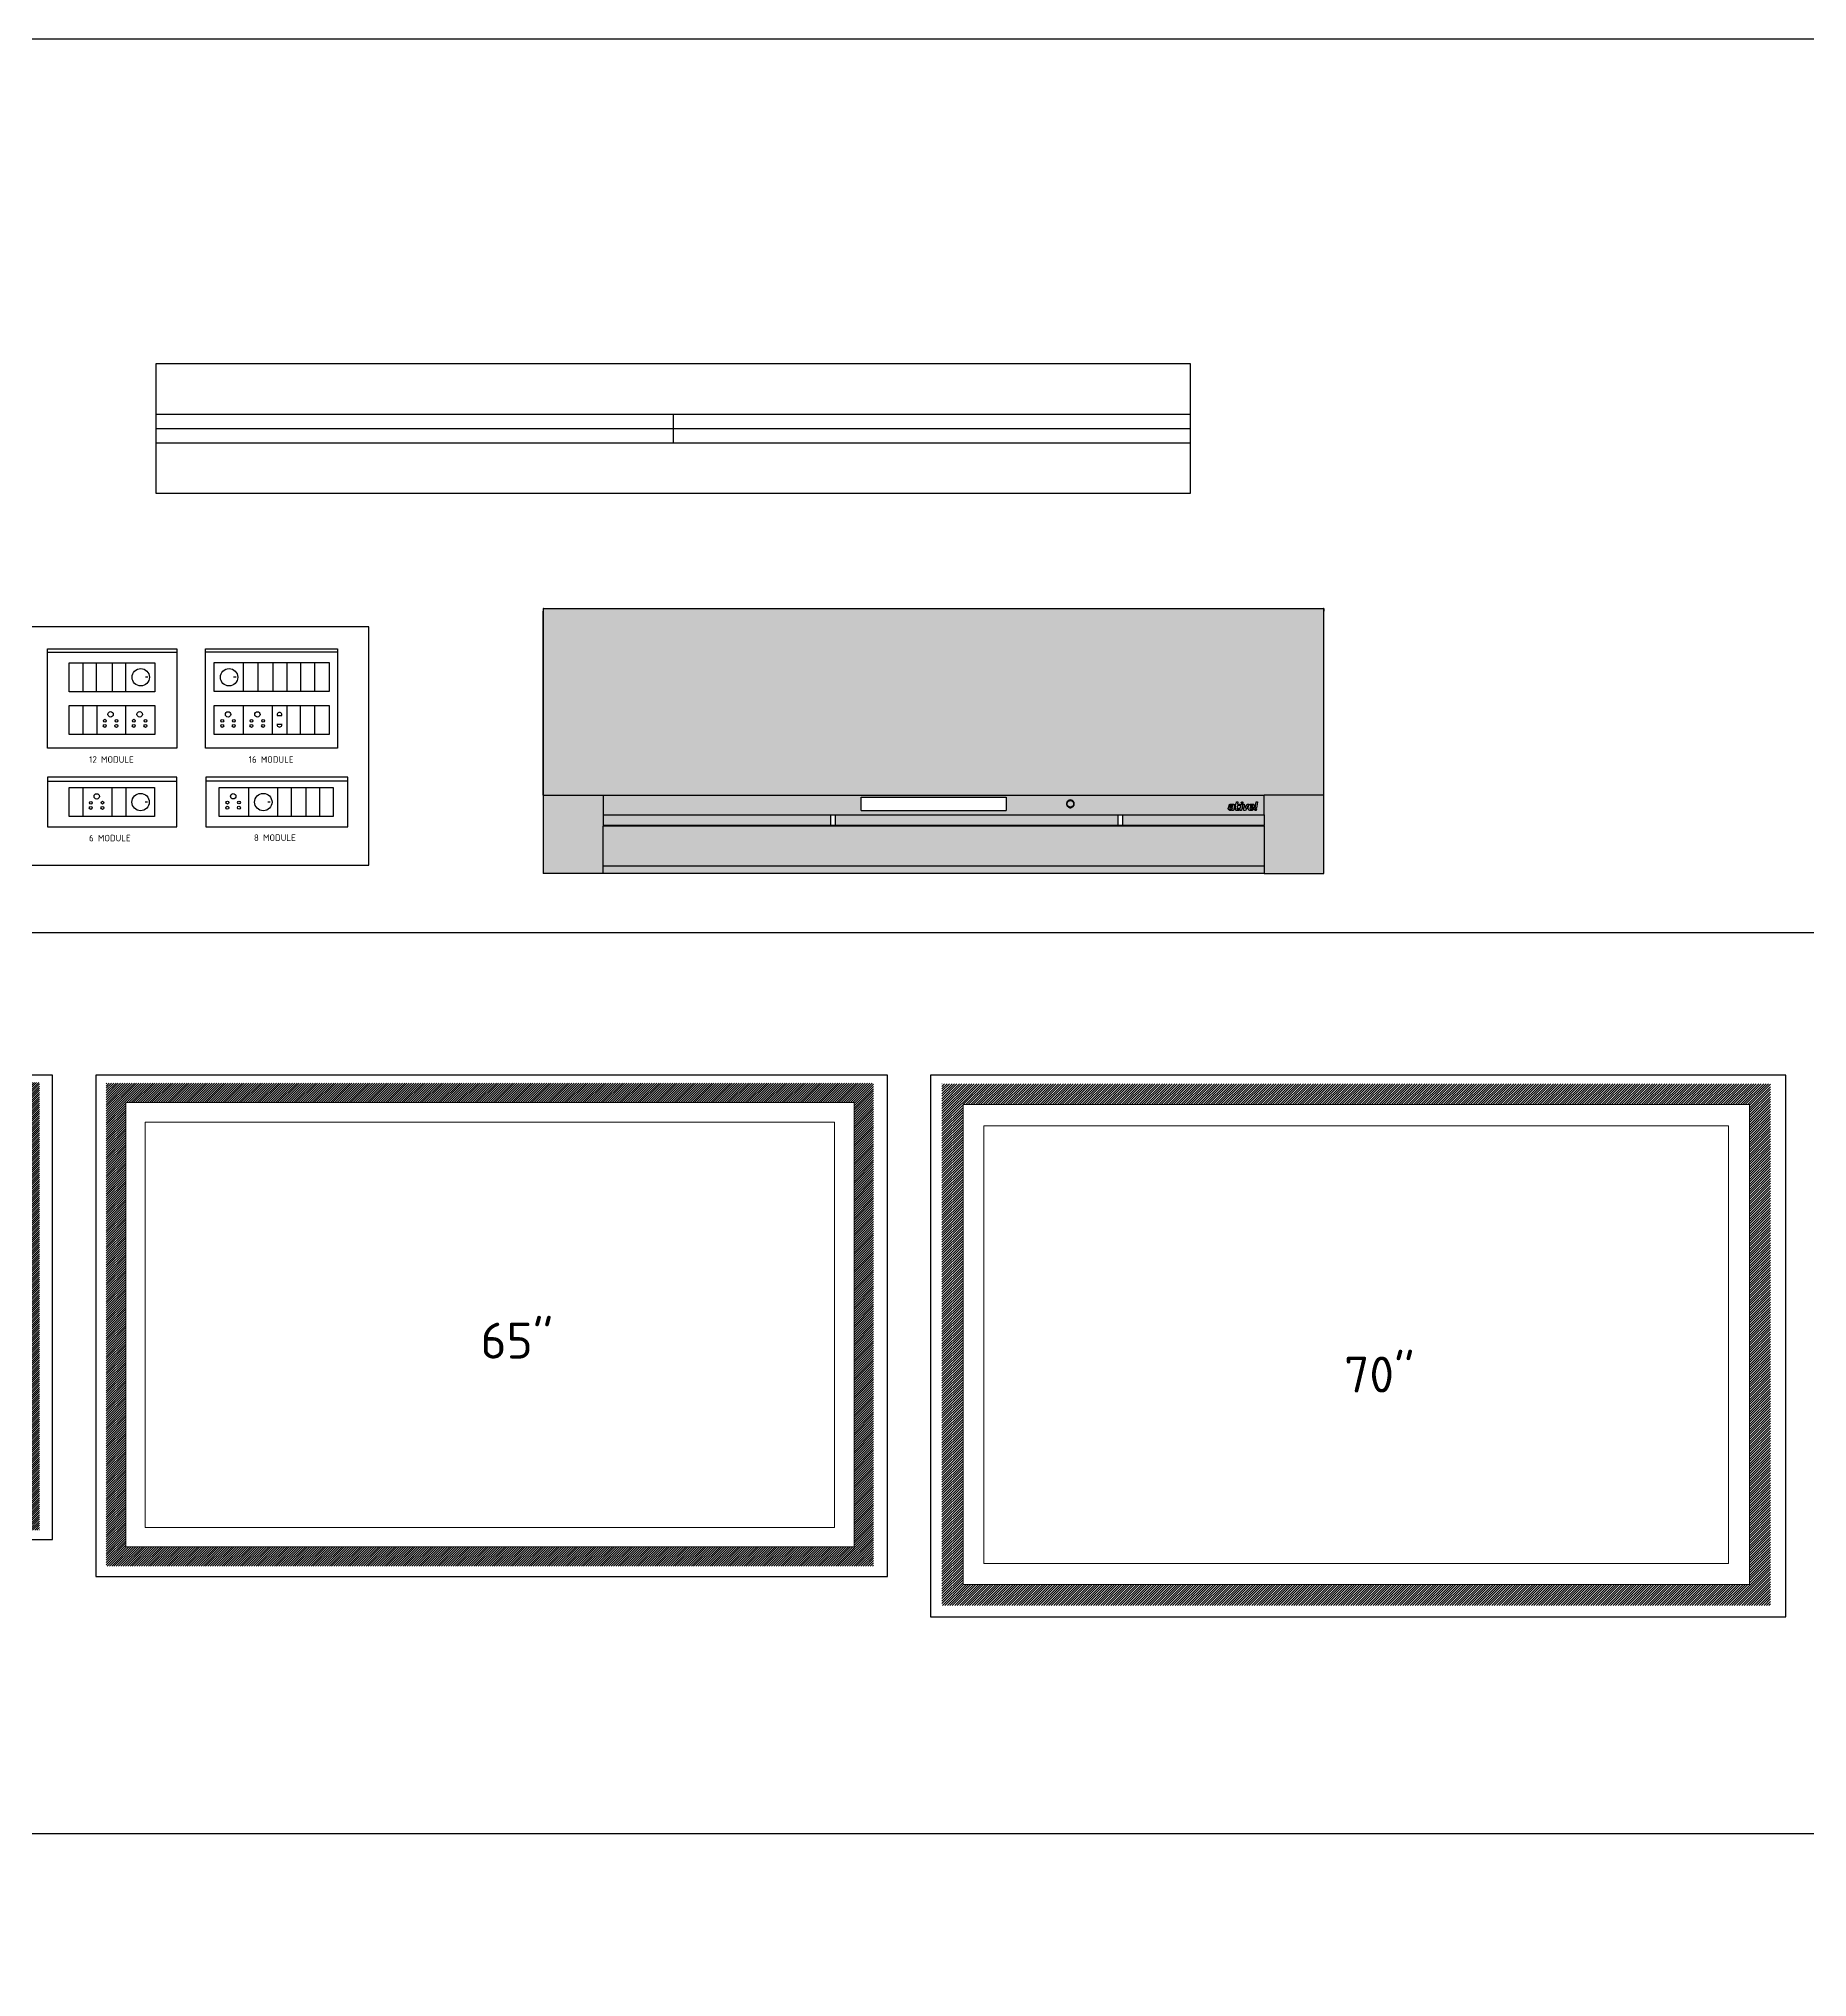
# Model space of a CAD drawing. Header units: inches. Extents: x -10949 to -5554, y -8625 to -6596.
# Drawn here: x -6498.2 to -6375.1, y -7688.2 to -7553.3 of the extents above; entities that cross this region are included whole.
import ezdxf

# ---------------------------------------------------------------- set-up
doc = ezdxf.new("R2010")
doc.units = ezdxf.units.IN
doc.layers.add('Edges', color=7, linetype='Continuous')
doc.layers.add('IEL-HATCH-002', color=7, linetype='Continuous')
doc.layers.add('WALL', color=23, linetype='Continuous', lineweight=15)
doc.styles.get("Standard").update_dxf_attribs({"font": 'isocpeur.ttf'})

# ---------------------------------------------------------------- blocks, each defined once
blk = doc.blocks.new('gjj')
at = {"layer": 'WALL', "ltscale": 0.1}
h = blk.add_hatch(dxfattribs=at)
h.set_pattern_fill('ANSI31', scale=0.736604)
h.set_pattern_definition([(45, (-20692.96799, 13986.68918), (-0.06510723097, 0.06510723097), [])])
h.paths.add_polyline_path([(7504.88, 2140.44), (7461.28, 2140.44), (7461.28, 2112.98), (7504.88, 2112.98)])
h.paths.add_polyline_path([(7503.78, 2139.34), (7503.78, 2114.09), (7462.39, 2114.09), (7462.39, 2139.34)], flags=16)
at = {"color": 7}
blk.add_lwpolyline([(7505.68, 2140.89), (7460.68, 2140.89), (7460.68, 2112.39), (7505.68, 2112.39)], close=True, dxfattribs=at)
at = {"layer": 'WALL', "color": 7, "ltscale": 0.1}
for points in [[(7462.39, 2139.34), (7503.78, 2139.34), (7503.78, 2114.09), (7462.39, 2114.09)], [(7463.49, 2138.23), (7502.67, 2138.23), (7502.67, 2115.19), (7463.49, 2115.19)]]:
    blk.add_lwpolyline(points, close=True, dxfattribs=at)
blk = doc.blocks.new('rrwtr')
at = {"xscale": 0.5603806063608664, "yscale": 0.5603806063608664, "zscale": 0.5603806063608664}
blk.add_blockref('gjj', (2821.222, 274.934), dxfattribs=at)
blk = doc.blocks.new('6')
for p, q in [((377.23, 84.28), (399.52, 84.28)), ((383.36, 83.18), (383.36, 78.17)), ((388.35, 83.18), (388.35, 78.17)), ((390.77, 83.18), (390.77, 78.17)), ((394.51, 80.67), (394.08, 80.67))]:
    blk.add_line(p, q)
for points in [[(377.23, 76.41), (399.52, 76.41), (399.52, 84.93), (377.23, 84.93)], [(380.98, 83.18), (395.72, 83.18), (395.72, 78.17), (380.98, 78.17)]]:
    blk.add_lwpolyline(points, close=True)
for centre, radius in [((384.73, 80.55), 0.241), ((385.73, 81.65), 0.463), ((386.74, 80.56), 0.235), ((393.29, 80.66), 1.5), ((384.71, 79.66), 0.259), ((386.72, 79.67), 0.259)]:
    blk.add_circle(centre, radius)
blk = doc.blocks.new('8')
for p, q in [((404.54, 84.31), (429.02, 84.31)), ((411.88, 83.18), (411.88, 78.19)), ((415.66, 80.67), (415.24, 80.67)), ((416.88, 83.18), (416.88, 78.19)), ((419.25, 83.18), (419.25, 78.19)), ((421.77, 83.18), (421.77, 78.19)), ((424.14, 83.18), (424.14, 78.19))]:
    blk.add_line(p, q)
for points in [[(404.54, 76.41), (429.02, 76.41), (429.02, 84.95), (404.54, 84.95)], [(406.86, 83.18), (426.49, 83.18), (426.49, 78.19), (406.86, 78.19)]]:
    blk.add_lwpolyline(points, close=True)
for centre, radius in [((408.26, 80.57), 0.241), ((409.26, 81.67), 0.463), ((410.26, 80.58), 0.235), ((414.45, 80.66), 1.5), ((408.24, 79.68), 0.259), ((410.25, 79.69), 0.259)]:
    blk.add_circle(centre, radius)
blk = doc.blocks.new('12M')
for p, q in [((377.24, 106.53), (399.53, 106.53)), ((383.33, 104.69), (383.33, 99.69)), ((385.72, 99.69), (385.72, 104.69)), ((388.37, 104.69), (388.37, 99.69)), ((390.73, 99.69), (390.73, 104.69)), ((394.55, 102.19), (394.12, 102.19)), ((383.33, 97.31), (383.33, 92.34)), ((385.73, 97.31), (385.73, 92.34)), ((390.76, 92.34), (390.76, 97.31))]:
    blk.add_line(p, q)
for points in [[(377.24, 107.08), (399.53, 107.08), (399.53, 89.95), (377.24, 89.95)], [(380.97, 104.69), (395.76, 104.69), (395.76, 99.69), (380.97, 99.69)], [(380.98, 97.31), (395.76, 97.31), (395.76, 92.34), (380.98, 92.34)]]:
    blk.add_lwpolyline(points, close=True)
for centre, radius in [((393.33, 102.18), 1.5), ((387.12, 93.8), 0.259), ((387.14, 94.69), 0.241), ((388.13, 95.79), 0.463), ((389.12, 93.8), 0.259), ((389.14, 94.69), 0.235), ((392.12, 93.8), 0.259), ((392.14, 94.69), 0.241), ((393.14, 95.79), 0.463), ((394.13, 93.8), 0.259), ((394.15, 94.69), 0.235)]:
    blk.add_circle(centre, radius)
blk = doc.blocks.new('16')
for p, q in [((404.5, 106.59), (427.24, 106.59)), ((410.98, 104.71), (410.98, 99.73)), ((413.52, 104.71), (413.52, 99.73)), ((416.07, 104.71), (416.07, 99.73)), ((418.53, 104.71), (418.53, 99.73)), ((420.87, 104.71), (420.87, 99.73)), ((423.29, 104.71), (423.29, 99.73)), ((409.77, 102.19), (409.34, 102.19)), ((410.99, 97.3), (410.99, 92.34)), ((416.05, 92.34), (416.05, 97.3)), ((418.51, 97.3), (418.51, 92.34)), ((420.88, 92.34), (420.88, 97.3)), ((423.3, 97.3), (423.3, 92.34)), ((416.84, 95.57), (417.64, 95.57)), ((416.84, 94.12), (417.64, 94.12))]:
    blk.add_line(p, q)
for points in [[(404.5, 107.1), (427.24, 107.1), (427.24, 89.96), (404.5, 89.96)], [(405.99, 104.71), (425.78, 104.71), (425.78, 99.73), (405.99, 99.73)], [(405.99, 97.3), (425.79, 97.3), (425.79, 92.34), (405.99, 92.34)]]:
    blk.add_lwpolyline(points, close=True)
for centre, radius in [((408.55, 102.18), 1.5), ((407.36, 93.79), 0.259), ((407.38, 94.68), 0.241), ((408.37, 95.78), 0.463), ((409.36, 93.8), 0.259), ((409.38, 94.69), 0.235), ((412.41, 93.79), 0.259), ((412.43, 94.68), 0.241), ((413.43, 95.78), 0.463), ((414.42, 93.8), 0.259), ((414.44, 94.69), 0.235)]:
    blk.add_circle(centre, radius)
for centre, start, end in [((417.24, 95.69), 344.0262, 195.9738), ((417.24, 94.01), 164.0262, 15.9738)]:
    blk.add_arc(centre, 0.416, start, end)
blk = doc.blocks.new('QR')
at = {"layer": 'Edges'}
for p, q in [((-5447.36, -7919.21), (-5447.36, -7919.39)), ((-5447.33, -7919.21), (-5447.36, -7919.21)), ((-5447.33, -7919.21), (-5393.04, -7919.21)), ((-5447.33, -7919.39), (-5447.33, -7919.21)), ((-5393.01, -7919.21), (-5393.04, -7919.21)), ((-5393.04, -7919.21), (-5393.04, -7919.39)), ((-5393.01, -7919.21), (-5393.01, -7919.39)), ((-5447.36, -7919.39), (-5447.33, -7919.39)), ((-5447.36, -7932.2), (-5447.36, -7919.39)), ((-5447.33, -7932.2), (-5447.33, -7919.39)), ((-5393.04, -7919.39), (-5393.01, -7919.39)), ((-5393.04, -7919.39), (-5393.04, -7932.2)), ((-5393.01, -7932.2), (-5393.01, -7919.39)), ((-5447.33, -7932.2), (-5447.36, -7932.2)), ((-5447.36, -7932.2), (-5447.36, -7937.67)), ((-5447.33, -7932.2), (-5443.19, -7932.2)), ((-5443.19, -7932.2), (-5397.18, -7932.2)), ((-5443.19, -7932.2), (-5443.19, -7933.57)), ((-5425.23, -7932.35), (-5415.14, -7932.35)), ((-5425.23, -7933.27), (-5425.23, -7932.35)), ((-5415.14, -7932.35), (-5415.14, -7933.27)), ((-5410.92, -7932.73), (-5410.93, -7932.77)), ((-5410.93, -7932.77), (-5410.93, -7932.81)), ((-5410.9, -7932.69), (-5410.92, -7932.73)), ((-5410.88, -7932.65), (-5410.9, -7932.69)), ((-5410.89, -7932.78), (-5410.88, -7932.74)), ((-5410.85, -7932.62), (-5410.88, -7932.65)), ((-5410.88, -7932.74), (-5410.87, -7932.71)), ((-5410.87, -7932.71), (-5410.85, -7932.68)), ((-5410.82, -7932.59), (-5410.85, -7932.62)), ((-5410.85, -7932.68), (-5410.83, -7932.65)), ((-5410.83, -7932.65), (-5410.8, -7932.63)), ((-5410.79, -7932.57), (-5410.82, -7932.59)), ((-5410.8, -7932.63), (-5410.77, -7932.61)), ((-5410.75, -7932.56), (-5410.79, -7932.57)), ((-5410.77, -7932.61), (-5410.73, -7932.6)), ((-5410.71, -7932.55), (-5410.75, -7932.56)), ((-5410.73, -7932.6), (-5410.7, -7932.59)), ((-5410.66, -7932.54), (-5410.71, -7932.55)), ((-5410.7, -7932.59), (-5410.66, -7932.58)), ((-5410.62, -7932.55), (-5410.66, -7932.54)), ((-5410.66, -7932.58), (-5410.63, -7932.59)), ((-5410.63, -7932.59), (-5410.59, -7932.6)), ((-5410.58, -7932.56), (-5410.62, -7932.55)), ((-5410.59, -7932.6), (-5410.56, -7932.61)), ((-5410.54, -7932.57), (-5410.58, -7932.56)), ((-5410.56, -7932.61), (-5410.53, -7932.63)), ((-5410.51, -7932.59), (-5410.54, -7932.57)), ((-5410.53, -7932.63), (-5410.5, -7932.65)), ((-5410.47, -7932.62), (-5410.51, -7932.59)), ((-5410.5, -7932.65), (-5410.48, -7932.68)), ((-5410.48, -7932.68), (-5410.46, -7932.71)), ((-5410.45, -7932.65), (-5410.47, -7932.62)), ((-5410.46, -7932.71), (-5410.45, -7932.74)), ((-5410.42, -7932.69), (-5410.45, -7932.65)), ((-5410.45, -7932.74), (-5410.44, -7932.78)), ((-5410.41, -7932.73), (-5410.42, -7932.69)), ((-5410.4, -7932.77), (-5410.41, -7932.73)), ((-5410.4, -7932.81), (-5410.4, -7932.77)), ((-5399.13, -7932.83), (-5399.1, -7932.68)), ((-5399.1, -7932.68), (-5399.01, -7932.68)), ((-5399.01, -7932.68), (-5399.03, -7932.83)), ((-5398.77, -7932.72), (-5398.76, -7932.71)), ((-5398.77, -7932.73), (-5398.77, -7932.72)), ((-5398.77, -7932.74), (-5398.77, -7932.73)), ((-5398.76, -7932.75), (-5398.77, -7932.74)), ((-5398.76, -7932.7), (-5398.75, -7932.69)), ((-5398.76, -7932.71), (-5398.76, -7932.7)), ((-5398.76, -7932.71), (-5398.76, -7932.71)), ((-5398.76, -7932.76), (-5398.76, -7932.75)), ((-5398.75, -7932.77), (-5398.76, -7932.76)), ((-5398.76, -7932.76), (-5398.76, -7932.76)), ((-5398.75, -7932.69), (-5398.75, -7932.69)), ((-5398.75, -7932.69), (-5398.74, -7932.69)), ((-5398.75, -7932.69), (-5398.75, -7932.69)), ((-5398.74, -7932.78), (-5398.75, -7932.77)), ((-5398.74, -7932.69), (-5398.74, -7932.68)), ((-5398.74, -7932.68), (-5398.73, -7932.68)), ((-5398.72, -7932.68), (-5398.73, -7932.68)), ((-5398.73, -7932.68), (-5398.73, -7932.68)), ((-5398.72, -7932.68), (-5398.72, -7932.68)), ((-5398.72, -7932.68), (-5398.71, -7932.68)), ((-5398.71, -7932.68), (-5398.7, -7932.68)), ((-5398.7, -7932.68), (-5398.7, -7932.68)), ((-5398.7, -7932.68), (-5398.69, -7932.68)), ((-5398.7, -7932.68), (-5398.7, -7932.68)), ((-5398.69, -7932.68), (-5398.68, -7932.69)), ((-5398.68, -7932.69), (-5398.68, -7932.69)), ((-5398.68, -7932.69), (-5398.67, -7932.69)), ((-5398.67, -7932.77), (-5398.68, -7932.78)), ((-5398.67, -7932.69), (-5398.67, -7932.7)), ((-5398.67, -7932.7), (-5398.66, -7932.71)), ((-5398.66, -7932.76), (-5398.67, -7932.76)), ((-5398.67, -7932.76), (-5398.67, -7932.77)), ((-5398.66, -7932.71), (-5398.66, -7932.71)), ((-5398.66, -7932.71), (-5398.66, -7932.72)), ((-5398.66, -7932.72), (-5398.66, -7932.73)), ((-5398.66, -7932.73), (-5398.66, -7932.74)), ((-5398.66, -7932.74), (-5398.66, -7932.75)), ((-5398.66, -7932.75), (-5398.66, -7932.76)), ((-5397.8, -7933.12), (-5397.73, -7932.68)), ((-5397.73, -7932.68), (-5397.63, -7932.68)), ((-5397.63, -7932.68), (-5397.7, -7933.12)), ((-5397.18, -7933.57), (-5397.18, -7932.2)), ((-5393.04, -7932.2), (-5397.18, -7932.2)), ((-5393.01, -7932.2), (-5393.04, -7932.2)), ((-5393.01, -7937.67), (-5393.01, -7932.2)), ((-5443.19, -7933.57), (-5427.36, -7933.57)), ((-5443.19, -7933.57), (-5443.19, -7934.31)), ((-5427.36, -7933.57), (-5427, -7933.57)), ((-5427.36, -7933.57), (-5427.36, -7934.31)), ((-5427, -7933.57), (-5407.36, -7933.57)), ((-5427, -7934.31), (-5427, -7933.57)), ((-5425.23, -7933.27), (-5415.14, -7933.27)), ((-5410.93, -7932.81), (-5410.93, -7932.85)), ((-5410.93, -7932.85), (-5410.92, -7932.9)), ((-5410.92, -7932.9), (-5410.9, -7932.93)), ((-5410.9, -7932.93), (-5410.88, -7932.97)), ((-5410.89, -7932.81), (-5410.89, -7932.78)), ((-5410.89, -7932.85), (-5410.89, -7932.81)), ((-5410.88, -7932.88), (-5410.89, -7932.85)), ((-5410.87, -7932.92), (-5410.88, -7932.88)), ((-5410.88, -7932.97), (-5410.85, -7933)), ((-5410.85, -7932.95), (-5410.87, -7932.92)), ((-5410.83, -7932.97), (-5410.85, -7932.95)), ((-5410.85, -7933), (-5410.82, -7933.03)), ((-5410.8, -7933), (-5410.83, -7932.97)), ((-5410.82, -7933.03), (-5410.79, -7933.05)), ((-5410.77, -7933.01), (-5410.8, -7933)), ((-5410.79, -7933.05), (-5410.75, -7933.07)), ((-5410.73, -7933.03), (-5410.77, -7933.01)), ((-5410.75, -7933.07), (-5410.71, -7933.08)), ((-5410.7, -7933.04), (-5410.73, -7933.03)), ((-5410.71, -7933.08), (-5410.66, -7933.08)), ((-5410.66, -7933.04), (-5410.7, -7933.04)), ((-5410.63, -7933.04), (-5410.66, -7933.04)), ((-5410.66, -7933.08), (-5410.62, -7933.08)), ((-5410.59, -7933.03), (-5410.63, -7933.04)), ((-5410.62, -7933.08), (-5410.58, -7933.07)), ((-5410.56, -7933.01), (-5410.59, -7933.03)), ((-5410.58, -7933.07), (-5410.54, -7933.05)), ((-5410.53, -7933), (-5410.56, -7933.01)), ((-5410.54, -7933.05), (-5410.51, -7933.03)), ((-5410.5, -7932.97), (-5410.53, -7933)), ((-5410.51, -7933.03), (-5410.47, -7933)), ((-5410.48, -7932.95), (-5410.5, -7932.97)), ((-5410.46, -7932.92), (-5410.48, -7932.95)), ((-5410.47, -7933), (-5410.45, -7932.97)), ((-5410.45, -7932.88), (-5410.46, -7932.92)), ((-5410.44, -7932.85), (-5410.45, -7932.88)), ((-5410.45, -7932.97), (-5410.42, -7932.93)), ((-5410.44, -7932.78), (-5410.44, -7932.81)), ((-5410.44, -7932.81), (-5410.44, -7932.85)), ((-5410.42, -7932.93), (-5410.41, -7932.9)), ((-5410.41, -7932.9), (-5410.4, -7932.85)), ((-5410.4, -7932.85), (-5410.4, -7932.81)), ((-5407.36, -7933.57), (-5407, -7933.57)), ((-5407.36, -7933.57), (-5407.36, -7934.31)), ((-5407, -7933.57), (-5397.18, -7933.57)), ((-5407, -7934.31), (-5407, -7933.57)), ((-5399.67, -7933.12), (-5399.66, -7933.1)), ((-5399.67, -7933.14), (-5399.67, -7933.12)), ((-5399.67, -7933.16), (-5399.67, -7933.14)), ((-5399.66, -7933.18), (-5399.67, -7933.16)), ((-5399.66, -7933.08), (-5399.65, -7933.06)), ((-5399.66, -7933.1), (-5399.66, -7933.08)), ((-5399.65, -7933.2), (-5399.66, -7933.18)), ((-5399.65, -7933.06), (-5399.64, -7933.04)), ((-5399.64, -7933.22), (-5399.65, -7933.2)), ((-5399.64, -7933.04), (-5399.62, -7933.03)), ((-5399.62, -7933.24), (-5399.64, -7933.22)), ((-5399.63, -7932.99), (-5399.62, -7932.93)), ((-5399.54, -7932.99), (-5399.63, -7932.99)), ((-5399.62, -7932.92), (-5399.61, -7932.9)), ((-5399.62, -7932.93), (-5399.62, -7932.92)), ((-5399.62, -7933.03), (-5399.6, -7933.02)), ((-5399.61, -7933.25), (-5399.62, -7933.24)), ((-5399.61, -7932.9), (-5399.6, -7932.88)), ((-5399.59, -7933.26), (-5399.61, -7933.25)), ((-5399.6, -7932.88), (-5399.59, -7932.87)), ((-5399.6, -7933.02), (-5399.59, -7933.01)), ((-5399.59, -7932.87), (-5399.58, -7932.86)), ((-5399.59, -7933.01), (-5399.57, -7933)), ((-5399.57, -7933.27), (-5399.59, -7933.26)), ((-5399.58, -7932.86), (-5399.57, -7932.85)), ((-5399.57, -7932.85), (-5399.55, -7932.84)), ((-5399.57, -7933), (-5399.54, -7932.99)), ((-5399.56, -7933.11), (-5399.57, -7933.11)), ((-5399.57, -7933.11), (-5399.57, -7933.12)), ((-5399.57, -7933.12), (-5399.57, -7933.14)), ((-5399.57, -7933.14), (-5399.57, -7933.15)), ((-5399.57, -7933.15), (-5399.57, -7933.15)), ((-5399.57, -7933.15), (-5399.57, -7933.16)), ((-5399.57, -7933.16), (-5399.56, -7933.17)), ((-5399.55, -7933.27), (-5399.57, -7933.27)), ((-5399.55, -7933.09), (-5399.56, -7933.1)), ((-5399.56, -7933.1), (-5399.56, -7933.1)), ((-5399.56, -7933.1), (-5399.56, -7933.11)), ((-5399.56, -7933.17), (-5399.56, -7933.17)), ((-5399.56, -7933.17), (-5399.56, -7933.18)), ((-5399.56, -7933.18), (-5399.55, -7933.18)), ((-5399.55, -7932.84), (-5399.53, -7932.83)), ((-5399.54, -7933.09), (-5399.55, -7933.09)), ((-5399.55, -7933.09), (-5399.55, -7933.09)), ((-5399.55, -7933.18), (-5399.54, -7933.18)), ((-5399.53, -7933.27), (-5399.55, -7933.27)), ((-5399.53, -7932.95), (-5399.54, -7932.96)), ((-5399.54, -7932.96), (-5399.54, -7932.99)), ((-5399.54, -7932.99), (-5399.38, -7932.99)), ((-5399.53, -7933.08), (-5399.54, -7933.08)), ((-5399.54, -7933.08), (-5399.54, -7933.09)), ((-5399.54, -7933.18), (-5399.54, -7933.19)), ((-5399.54, -7933.19), (-5399.53, -7933.19)), ((-5399.53, -7932.83), (-5399.52, -7932.83)), ((-5399.52, -7932.93), (-5399.53, -7932.94)), ((-5399.53, -7932.94), (-5399.53, -7932.94)), ((-5399.53, -7932.94), (-5399.53, -7932.95)), ((-5399.37, -7933.08), (-5399.53, -7933.08)), ((-5399.53, -7933.08), (-5399.53, -7933.08)), ((-5399.53, -7933.19), (-5399.46, -7933.19)), ((-5399.48, -7933.27), (-5399.53, -7933.27)), ((-5399.52, -7932.83), (-5399.5, -7932.83)), ((-5399.52, -7932.93), (-5399.51, -7932.92)), ((-5399.52, -7932.93), (-5399.52, -7932.93)), ((-5399.5, -7932.92), (-5399.51, -7932.92)), ((-5399.51, -7932.92), (-5399.51, -7932.92)), ((-5399.5, -7932.83), (-5399.36, -7932.83)), ((-5399.49, -7932.92), (-5399.5, -7932.92)), ((-5399.5, -7932.92), (-5399.5, -7932.92)), ((-5399.38, -7932.92), (-5399.49, -7932.92)), ((-5399.46, -7933.27), (-5399.48, -7933.27)), ((-5399.46, -7933.19), (-5399.44, -7933.18)), ((-5399.44, -7933.26), (-5399.46, -7933.27)), ((-5399.44, -7933.18), (-5399.43, -7933.18)), ((-5399.42, -7933.26), (-5399.44, -7933.26)), ((-5399.43, -7933.18), (-5399.42, -7933.18)), ((-5399.42, -7933.18), (-5399.41, -7933.17)), ((-5399.4, -7933.24), (-5399.42, -7933.26)), ((-5399.41, -7933.17), (-5399.4, -7933.16)), ((-5399.4, -7933.16), (-5399.39, -7933.15)), ((-5399.39, -7933.23), (-5399.4, -7933.24)), ((-5399.39, -7933.14), (-5399.38, -7933.13)), ((-5399.39, -7933.15), (-5399.39, -7933.14)), ((-5399.39, -7933.27), (-5399.39, -7933.23)), ((-5399.3, -7933.27), (-5399.39, -7933.27)), ((-5399.37, -7932.92), (-5399.38, -7932.92)), ((-5399.38, -7932.99), (-5399.37, -7932.99)), ((-5399.38, -7933.12), (-5399.37, -7933.11)), ((-5399.38, -7933.13), (-5399.38, -7933.12)), ((-5399.36, -7932.92), (-5399.37, -7932.92)), ((-5399.37, -7932.92), (-5399.37, -7932.92)), ((-5399.37, -7932.99), (-5399.36, -7932.98)), ((-5399.37, -7932.99), (-5399.37, -7932.99)), ((-5399.37, -7933.11), (-5399.37, -7933.08)), ((-5399.36, -7932.83), (-5399.34, -7932.83)), ((-5399.35, -7932.93), (-5399.36, -7932.92)), ((-5399.36, -7932.92), (-5399.36, -7932.92)), ((-5399.36, -7932.98), (-5399.36, -7932.98)), ((-5399.36, -7932.98), (-5399.35, -7932.98)), ((-5399.35, -7932.94), (-5399.35, -7932.93)), ((-5399.35, -7932.93), (-5399.35, -7932.93)), ((-5399.34, -7932.95), (-5399.35, -7932.94)), ((-5399.35, -7932.94), (-5399.35, -7932.94)), ((-5399.35, -7932.97), (-5399.35, -7932.96)), ((-5399.35, -7932.96), (-5399.34, -7932.96)), ((-5399.35, -7932.98), (-5399.35, -7932.97)), ((-5399.35, -7932.97), (-5399.35, -7932.97)), ((-5399.34, -7932.83), (-5399.32, -7932.84)), ((-5399.34, -7932.96), (-5399.34, -7932.95)), ((-5399.34, -7932.95), (-5399.34, -7932.95)), ((-5399.32, -7932.84), (-5399.3, -7932.84)), ((-5399.3, -7932.84), (-5399.29, -7932.86)), ((-5399.25, -7932.97), (-5399.3, -7933.27)), ((-5399.29, -7932.86), (-5399.27, -7932.87)), ((-5399.27, -7932.87), (-5399.26, -7932.89)), ((-5399.26, -7932.89), (-5399.25, -7932.91)), ((-5399.25, -7932.91), (-5399.25, -7932.93)), ((-5399.25, -7932.93), (-5399.24, -7932.95)), ((-5399.24, -7932.95), (-5399.25, -7932.97)), ((-5399.21, -7932.92), (-5399.2, -7932.83)), ((-5399.14, -7932.92), (-5399.21, -7932.92)), ((-5399.2, -7932.83), (-5399.13, -7932.83)), ((-5399.18, -7933.17), (-5399.14, -7932.92)), ((-5399.18, -7933.19), (-5399.18, -7933.17)), ((-5399.18, -7933.2), (-5399.18, -7933.19)), ((-5399.18, -7933.22), (-5399.18, -7933.2)), ((-5399.17, -7933.23), (-5399.18, -7933.22)), ((-5399.16, -7933.24), (-5399.17, -7933.23)), ((-5399.16, -7933.24), (-5399.15, -7933.25)), ((-5399.14, -7933.26), (-5399.15, -7933.25)), ((-5399.13, -7933.27), (-5399.14, -7933.26)), ((-5399.11, -7933.27), (-5399.13, -7933.27)), ((-5399.1, -7933.27), (-5399.11, -7933.27)), ((-5398.99, -7933.27), (-5399.1, -7933.27)), ((-5399.04, -7932.92), (-5399.08, -7933.16)), ((-5399.08, -7933.16), (-5399.08, -7933.17)), ((-5399.08, -7933.16), (-5399.08, -7933.16)), ((-5399.08, -7933.17), (-5399.08, -7933.17)), ((-5399.08, -7933.17), (-5399.08, -7933.17)), ((-5399.08, -7933.17), (-5399.07, -7933.18)), ((-5399.07, -7933.18), (-5399.07, -7933.18)), ((-5399.07, -7933.18), (-5399.07, -7933.18)), ((-5399.07, -7933.18), (-5399.06, -7933.18)), ((-5399.06, -7933.18), (-5399.06, -7933.19)), ((-5399.06, -7933.19), (-5399.06, -7933.19)), ((-5399.06, -7933.19), (-5398.99, -7933.19)), ((-5398.86, -7932.92), (-5399.04, -7932.92)), ((-5399.03, -7932.83), (-5398.85, -7932.83)), ((-5398.99, -7933.19), (-5398.98, -7933.19)), ((-5398.97, -7933.27), (-5398.99, -7933.27)), ((-5398.98, -7933.19), (-5398.98, -7933.18)), ((-5398.98, -7933.18), (-5398.98, -7933.18)), ((-5398.98, -7933.18), (-5398.97, -7933.18)), ((-5398.97, -7933.18), (-5398.97, -7933.17)), ((-5398.97, -7933.17), (-5398.96, -7933.17)), ((-5398.97, -7933.18), (-5398.97, -7933.18)), ((-5398.97, -7933.18), (-5398.97, -7933.18)), ((-5398.97, -7933.18), (-5398.97, -7933.18)), ((-5398.96, -7933.27), (-5398.97, -7933.27)), ((-5398.96, -7933.17), (-5398.96, -7933.11)), ((-5398.96, -7933.11), (-5398.86, -7933.11)), ((-5398.96, -7933.17), (-5398.96, -7933.17)), ((-5398.94, -7933.26), (-5398.96, -7933.27)), ((-5398.93, -7933.26), (-5398.94, -7933.26)), ((-5398.91, -7933.25), (-5398.93, -7933.26)), ((-5398.9, -7933.23), (-5398.91, -7933.25)), ((-5398.89, -7933.22), (-5398.9, -7933.23)), ((-5398.88, -7933.21), (-5398.89, -7933.22)), ((-5398.87, -7933.17), (-5398.88, -7933.19)), ((-5398.88, -7933.19), (-5398.88, -7933.21)), ((-5398.86, -7933.11), (-5398.87, -7933.17)), ((-5398.86, -7933.27), (-5398.78, -7932.83)), ((-5398.85, -7932.83), (-5398.86, -7932.92)), ((-5398.76, -7933.27), (-5398.86, -7933.27)), ((-5398.78, -7932.83), (-5398.69, -7932.83)), ((-5398.69, -7932.83), (-5398.76, -7933.27)), ((-5398.73, -7932.78), (-5398.74, -7932.78)), ((-5398.74, -7932.78), (-5398.74, -7932.78)), ((-5398.72, -7932.79), (-5398.73, -7932.78)), ((-5398.71, -7932.79), (-5398.72, -7932.79)), ((-5398.7, -7932.79), (-5398.71, -7932.79)), ((-5398.69, -7932.78), (-5398.7, -7932.79)), ((-5398.68, -7932.78), (-5398.69, -7932.78)), ((-5398.69, -7932.78), (-5398.69, -7932.78)), ((-5398.58, -7933.27), (-5398.67, -7932.83)), ((-5398.67, -7932.83), (-5398.57, -7932.83)), ((-5398.47, -7933.27), (-5398.58, -7933.27)), ((-5398.57, -7932.83), (-5398.51, -7933.13)), ((-5398.51, -7933.13), (-5398.35, -7932.83)), ((-5398.24, -7932.83), (-5398.47, -7933.27)), ((-5398.35, -7932.83), (-5398.24, -7932.83)), ((-5398.28, -7933.11), (-5398.25, -7932.94)), ((-5398.28, -7933.14), (-5398.28, -7933.11)), ((-5398.28, -7933.16), (-5398.28, -7933.14)), ((-5398.27, -7933.19), (-5398.28, -7933.16)), ((-5398.26, -7933.21), (-5398.27, -7933.19)), ((-5398.25, -7933.23), (-5398.26, -7933.21)), ((-5398.25, -7932.94), (-5398.24, -7932.91)), ((-5398.23, -7933.25), (-5398.25, -7933.23)), ((-5398.24, -7932.91), (-5398.22, -7932.88)), ((-5398.21, -7933.26), (-5398.23, -7933.25)), ((-5398.22, -7932.88), (-5398.19, -7932.85)), ((-5398.18, -7933.27), (-5398.21, -7933.26)), ((-5398.19, -7932.85), (-5398.16, -7932.84)), ((-5398.18, -7933.09), (-5398.18, -7933.12)), ((-5398.18, -7933.12), (-5398.18, -7933.13)), ((-5398.18, -7933.13), (-5398.18, -7933.14)), ((-5398.18, -7933.14), (-5398.18, -7933.15)), ((-5398.18, -7933.15), (-5398.18, -7933.16)), ((-5398.18, -7933.16), (-5398.17, -7933.17)), ((-5398.16, -7933.28), (-5398.18, -7933.27)), ((-5397.88, -7933.08), (-5398.17, -7933.08)), ((-5398.17, -7933.17), (-5398.16, -7933.17)), ((-5398.16, -7932.84), (-5398.12, -7932.83)), ((-5398.15, -7932.96), (-5398.16, -7932.98)), ((-5398.16, -7932.98), (-5398.16, -7932.99)), ((-5398.16, -7932.98), (-5398.16, -7932.98)), ((-5398.16, -7932.99), (-5398.16, -7932.99)), ((-5398.16, -7932.99), (-5398.16, -7932.99)), ((-5398.16, -7932.99), (-5398.16, -7932.99)), ((-5398.16, -7932.99), (-5398.16, -7932.99)), ((-5398.16, -7932.99), (-5398.15, -7932.99)), ((-5398.16, -7933.17), (-5398.15, -7933.18)), ((-5398.13, -7933.28), (-5398.16, -7933.28)), ((-5398.14, -7932.95), (-5398.15, -7932.96)), ((-5398.15, -7932.99), (-5398.15, -7933)), ((-5398.15, -7933), (-5398.15, -7933)), ((-5398.15, -7933), (-5398.15, -7933)), ((-5398.15, -7933), (-5397.99, -7933)), ((-5398.15, -7933.18), (-5398.14, -7933.18)), ((-5398.12, -7932.93), (-5398.14, -7932.95)), ((-5398.14, -7933.18), (-5398.13, -7933.18)), ((-5398.13, -7933.18), (-5398.12, -7933.19)), ((-5398.05, -7933.28), (-5398.13, -7933.28)), ((-5398.12, -7932.83), (-5397.99, -7932.83)), ((-5398.1, -7932.92), (-5398.12, -7932.93)), ((-5398.12, -7933.19), (-5398.06, -7933.19)), ((-5398.08, -7932.92), (-5398.1, -7932.92)), ((-5398.01, -7932.92), (-5398.08, -7932.92)), ((-5398.06, -7933.19), (-5398.05, -7933.19)), ((-5398.05, -7933.19), (-5398.04, -7933.18)), ((-5398.03, -7933.28), (-5398.05, -7933.28)), ((-5398.04, -7933.18), (-5398.04, -7933.18)), ((-5398.04, -7933.18), (-5398.03, -7933.18)), ((-5398.03, -7933.18), (-5398.02, -7933.17)), ((-5398.01, -7933.27), (-5398.03, -7933.28)), ((-5398.02, -7933.17), (-5398.01, -7933.16)), ((-5398.02, -7933.17), (-5398.02, -7933.17)), ((-5398, -7932.92), (-5398.01, -7932.92)), ((-5398.01, -7933.15), (-5398, -7933.14)), ((-5398.01, -7933.16), (-5398.01, -7933.15)), ((-5397.99, -7933.26), (-5398.01, -7933.27)), ((-5397.99, -7932.92), (-5398, -7932.92)), ((-5398, -7932.92), (-5398, -7932.92)), ((-5398, -7933.14), (-5398, -7933.11)), ((-5398, -7933.11), (-5397.9, -7933.11)), ((-5398, -7933.14), (-5398, -7933.14)), ((-5397.99, -7932.83), (-5397.97, -7932.83)), ((-5397.98, -7932.93), (-5397.99, -7932.92)), ((-5397.99, -7933), (-5397.98, -7932.99)), ((-5397.99, -7933), (-5397.99, -7933)), ((-5397.99, -7933), (-5397.99, -7933)), ((-5397.97, -7933.25), (-5397.99, -7933.26)), ((-5397.97, -7932.94), (-5397.98, -7932.93)), ((-5397.98, -7932.93), (-5397.98, -7932.93)), ((-5397.98, -7932.99), (-5397.98, -7932.99)), ((-5397.98, -7932.99), (-5397.98, -7932.99)), ((-5397.98, -7932.99), (-5397.98, -7932.99)), ((-5397.98, -7932.99), (-5397.97, -7932.99)), ((-5397.97, -7932.83), (-5397.95, -7932.84)), ((-5397.97, -7932.95), (-5397.97, -7932.94)), ((-5397.97, -7932.94), (-5397.97, -7932.94)), ((-5397.97, -7932.96), (-5397.97, -7932.95)), ((-5397.97, -7932.98), (-5397.97, -7932.96)), ((-5397.97, -7932.96), (-5397.97, -7932.96)), ((-5397.97, -7932.99), (-5397.97, -7932.98)), ((-5397.97, -7932.98), (-5397.97, -7932.98)), ((-5397.97, -7932.98), (-5397.97, -7932.98)), ((-5397.96, -7933.24), (-5397.97, -7933.25)), ((-5397.94, -7933.23), (-5397.96, -7933.24)), ((-5397.95, -7932.84), (-5397.93, -7932.85)), ((-5397.93, -7933.21), (-5397.94, -7933.23)), ((-5397.93, -7932.85), (-5397.91, -7932.86)), ((-5397.92, -7933.19), (-5397.93, -7933.21)), ((-5397.91, -7933.17), (-5397.92, -7933.19)), ((-5397.9, -7932.87), (-5397.91, -7932.86)), ((-5397.9, -7933.11), (-5397.91, -7933.15)), ((-5397.91, -7933.15), (-5397.91, -7933.17)), ((-5397.9, -7932.87), (-5397.88, -7932.89)), ((-5397.88, -7932.89), (-5397.87, -7932.91)), ((-5397.87, -7932.97), (-5397.88, -7933.08)), ((-5397.87, -7932.91), (-5397.87, -7932.93)), ((-5397.87, -7932.93), (-5397.87, -7932.95)), ((-5397.87, -7932.95), (-5397.87, -7932.97)), ((-5397.82, -7933.2), (-5397.81, -7933.19)), ((-5397.82, -7933.21), (-5397.82, -7933.2)), ((-5397.82, -7933.2), (-5397.82, -7933.2)), ((-5397.82, -7933.22), (-5397.82, -7933.21)), ((-5397.82, -7933.23), (-5397.82, -7933.22)), ((-5397.82, -7933.24), (-5397.82, -7933.23)), ((-5397.82, -7933.25), (-5397.82, -7933.24)), ((-5397.81, -7933.25), (-5397.82, -7933.25)), ((-5397.81, -7933.19), (-5397.81, -7933.18)), ((-5397.81, -7933.18), (-5397.81, -7933.18)), ((-5397.81, -7933.18), (-5397.8, -7933.18)), ((-5397.81, -7933.26), (-5397.81, -7933.25)), ((-5397.8, -7933.27), (-5397.81, -7933.26)), ((-5397.7, -7933.12), (-5397.8, -7933.12)), ((-5397.8, -7933.18), (-5397.79, -7933.17)), ((-5397.8, -7933.18), (-5397.8, -7933.18)), ((-5397.79, -7933.27), (-5397.8, -7933.27)), ((-5397.79, -7933.17), (-5397.79, -7933.17)), ((-5397.79, -7933.17), (-5397.78, -7933.17)), ((-5397.78, -7933.27), (-5397.79, -7933.27)), ((-5397.78, -7933.17), (-5397.78, -7933.17)), ((-5397.78, -7933.17), (-5397.77, -7933.17)), ((-5397.78, -7933.28), (-5397.78, -7933.27)), ((-5397.77, -7933.28), (-5397.78, -7933.28)), ((-5397.77, -7933.17), (-5397.76, -7933.17)), ((-5397.77, -7933.17), (-5397.77, -7933.17)), ((-5397.76, -7933.28), (-5397.77, -7933.28)), ((-5397.76, -7933.17), (-5397.75, -7933.17)), ((-5397.75, -7933.27), (-5397.76, -7933.28)), ((-5397.75, -7933.17), (-5397.75, -7933.17)), ((-5397.75, -7933.17), (-5397.74, -7933.17)), ((-5397.74, -7933.27), (-5397.75, -7933.27)), ((-5397.74, -7933.17), (-5397.73, -7933.18)), ((-5397.73, -7933.27), (-5397.74, -7933.27)), ((-5397.73, -7933.18), (-5397.73, -7933.18)), ((-5397.73, -7933.18), (-5397.72, -7933.19)), ((-5397.73, -7933.18), (-5397.73, -7933.18)), ((-5397.72, -7933.25), (-5397.73, -7933.26)), ((-5397.73, -7933.26), (-5397.73, -7933.27)), ((-5397.72, -7933.19), (-5397.72, -7933.2)), ((-5397.72, -7933.2), (-5397.72, -7933.2)), ((-5397.72, -7933.2), (-5397.71, -7933.21)), ((-5397.71, -7933.23), (-5397.72, -7933.24)), ((-5397.72, -7933.24), (-5397.72, -7933.25)), ((-5397.72, -7933.25), (-5397.72, -7933.25)), ((-5397.71, -7933.21), (-5397.71, -7933.22)), ((-5397.71, -7933.22), (-5397.71, -7933.23)), ((-5397.18, -7933.57), (-5397.18, -7934.31)), ((-5427.36, -7934.31), (-5443.19, -7934.31)), ((-5443.19, -7934.31), (-5443.19, -7934.37)), ((-5397.18, -7934.37), (-5443.19, -7934.37)), ((-5443.19, -7937.14), (-5443.19, -7934.37)), ((-5427, -7934.31), (-5427.36, -7934.31)), ((-5407.36, -7934.31), (-5427, -7934.31)), ((-5407, -7934.31), (-5407.36, -7934.31)), ((-5397.18, -7934.31), (-5407, -7934.31)), ((-5397.18, -7934.37), (-5397.18, -7934.31)), ((-5397.18, -7934.37), (-5397.18, -7937.14)), ((-5443.19, -7937.67), (-5447.36, -7937.67)), ((-5443.19, -7937.14), (-5397.18, -7937.14)), ((-5443.19, -7937.67), (-5443.19, -7937.14)), ((-5397.18, -7937.67), (-5443.19, -7937.67)), ((-5397.18, -7937.14), (-5397.18, -7937.67)), ((-5397.18, -7937.67), (-5393.01, -7937.67))]:
    blk.add_line(p, q, dxfattribs=at)
blk = doc.blocks.new('REG')
at = {"layer": 'IEL-HATCH-002', "true_color": 0x000000, "transparency": 33554687}
h = blk.add_hatch(color=18, dxfattribs=at)
h.dxf.hatch_style = 1
h.set_gradient(color1=(128, 128, 128), name='CYLINDER')
h.paths.add_polyline_path([(-5393.04, -7919.39), (-5393.04, -7919.21), (-5447.33, -7919.21), (-5447.33, -7919.39), (-5447.33, -7932.2), (-5443.19, -7932.2), (-5397.18, -7932.2), (-5393.04, -7932.2)])
h.paths.add_polyline_path([(-5443.19, -7934.37), (-5443.19, -7934.31), (-5443.19, -7933.57), (-5443.19, -7932.2), (-5447.33, -7932.2), (-5447.36, -7932.2), (-5447.36, -7937.67), (-5443.19, -7937.67), (-5443.19, -7937.14)])
h.paths.add_polyline_path([(-5397.18, -7934.37), (-5443.19, -7934.37), (-5443.19, -7937.14), (-5397.18, -7937.14)])
h.paths.add_polyline_path([(-5393.01, -7932.2), (-5393.04, -7932.2), (-5397.18, -7932.2), (-5397.18, -7933.57), (-5397.18, -7934.31), (-5397.18, -7934.37), (-5397.18, -7937.14), (-5397.18, -7937.67), (-5393.01, -7937.67)])
h.paths.add_polyline_path([(-5397.18, -7932.2), (-5443.19, -7932.2), (-5443.19, -7933.57), (-5443.19, -7934.31), (-5443.19, -7934.37), (-5397.18, -7934.37), (-5397.18, -7934.31), (-5397.18, -7933.57)])
h.paths.add_polyline_path([(-5427.36, -7933.57), (-5427, -7933.57), (-5407.36, -7933.57), (-5407, -7933.57), (-5407, -7934.31), (-5407.36, -7934.31), (-5427, -7934.31), (-5427.36, -7934.31)], flags=16)
h.paths.add_polyline_path([(-5425.23, -7932.35), (-5415.14, -7932.35), (-5415.14, -7933.27), (-5425.23, -7933.27)], flags=16)
h.paths.add_polyline_path([(-5410.93, -7932.75), (-5410.9, -7932.67), (-5410.84, -7932.61), (-5410.77, -7932.56), (-5410.69, -7932.54), (-5410.6, -7932.55), (-5410.52, -7932.58), (-5410.46, -7932.64), (-5410.41, -7932.71), (-5410.39, -7932.79), (-5410.4, -7932.88), (-5410.43, -7932.95), (-5410.49, -7933.02), (-5410.56, -7933.06), (-5410.64, -7933.08), (-5410.73, -7933.08), (-5410.81, -7933.04), (-5410.87, -7932.99), (-5410.91, -7932.92), (-5410.93, -7932.83)], flags=16)
h.paths.add_polyline_path([(-5410.93, -7932.88), (-5410.9, -7932.95), (-5410.84, -7933.02), (-5410.77, -7933.06), (-5410.69, -7933.08), (-5410.6, -7933.08), (-5410.52, -7933.04), (-5410.46, -7932.99), (-5410.41, -7932.92), (-5410.39, -7932.83), (-5410.4, -7932.75), (-5410.43, -7932.67), (-5410.49, -7932.61), (-5410.56, -7932.56), (-5410.64, -7932.54), (-5410.73, -7932.55), (-5410.81, -7932.58), (-5410.87, -7932.64), (-5410.91, -7932.71), (-5410.93, -7932.79)], flags=16)
h.paths.add_polyline_path([(-5410.89, -7932.76), (-5410.86, -7932.69), (-5410.81, -7932.64), (-5410.75, -7932.6), (-5410.68, -7932.58), (-5410.61, -7932.59), (-5410.54, -7932.62), (-5410.49, -7932.66), (-5410.45, -7932.72), (-5410.44, -7932.79), (-5410.44, -7932.87), (-5410.47, -7932.93), (-5410.52, -7932.99), (-5410.58, -7933.02), (-5410.65, -7933.04), (-5410.72, -7933.04), (-5410.78, -7933.01), (-5410.84, -7932.96), (-5410.88, -7932.9), (-5410.89, -7932.83)], flags=0)
h.paths.add_polyline_path([(-5410.89, -7932.87), (-5410.86, -7932.93), (-5410.81, -7932.99), (-5410.75, -7933.02), (-5410.68, -7933.04), (-5410.61, -7933.04), (-5410.54, -7933.01), (-5410.49, -7932.96), (-5410.45, -7932.9), (-5410.44, -7932.83), (-5410.44, -7932.76), (-5410.47, -7932.69), (-5410.52, -7932.64), (-5410.58, -7932.6), (-5410.65, -7932.58), (-5410.72, -7932.59), (-5410.78, -7932.62), (-5410.84, -7932.66), (-5410.88, -7932.72), (-5410.89, -7932.79)], flags=0)
h.paths.add_polyline_path([(-5399.54, -7932.99), (-5399.54, -7932.99), (-5399.54, -7932.99)], flags=16)
h.paths.add_polyline_path([(-5399.6, -7933.02), (-5399.62, -7933.03), (-5399.64, -7933.04), (-5399.65, -7933.06), (-5399.66, -7933.08), (-5399.66, -7933.1), (-5399.67, -7933.12), (-5399.67, -7933.14), (-5399.67, -7933.16), (-5399.66, -7933.18), (-5399.65, -7933.2), (-5399.64, -7933.22), (-5399.62, -7933.24), (-5399.61, -7933.25), (-5399.59, -7933.26), (-5399.57, -7933.27), (-5399.55, -7933.27), (-5399.53, -7933.27), (-5399.48, -7933.27), (-5399.46, -7933.27), (-5399.44, -7933.26), (-5399.42, -7933.26), (-5399.4, -7933.24), (-5399.39, -7933.23), (-5399.39, -7933.27), (-5399.3, -7933.27), (-5399.25, -7932.97), (-5399.24, -7932.95), (-5399.25, -7932.93), (-5399.25, -7932.91), (-5399.26, -7932.89), (-5399.27, -7932.87), (-5399.29, -7932.86), (-5399.3, -7932.84), (-5399.32, -7932.84), (-5399.34, -7932.83), (-5399.36, -7932.83), (-5399.5, -7932.83), (-5399.52, -7932.83), (-5399.53, -7932.83), (-5399.55, -7932.84), (-5399.57, -7932.85), (-5399.58, -7932.86), (-5399.59, -7932.87), (-5399.6, -7932.88), (-5399.61, -7932.9), (-5399.62, -7932.92), (-5399.62, -7932.93), (-5399.61, -7932.9), (-5399.58, -7932.86), (-5399.53, -7932.83), (-5399.5, -7932.83), (-5399.35, -7932.83), (-5399.3, -7932.84), (-5399.26, -7932.89), (-5399.24, -7932.94), (-5399.25, -7932.97), (-5399.3, -7933.27), (-5399.39, -7933.27), (-5399.39, -7933.23), (-5399.44, -7933.27), (-5399.48, -7933.27), (-5399.54, -7933.27), (-5399.59, -7933.26), (-5399.64, -7933.22), (-5399.67, -7933.16), (-5399.67, -7933.1), (-5399.64, -7933.04), (-5399.6, -7933.01), (-5399.59, -7933.01)], flags=16)
h.paths.add_polyline_path([(-5399.56, -7933.1), (-5399.54, -7933.08), (-5399.37, -7933.08), (-5399.38, -7933.13), (-5399.4, -7933.17), (-5399.44, -7933.19), (-5399.55, -7933.19), (-5399.57, -7933.15)], flags=16)
h.paths.add_polyline_path([(-5399.54, -7933.08), (-5399.56, -7933.09), (-5399.57, -7933.11), (-5399.56, -7933.09)], flags=0)
h.paths.add_polyline_path([(-5399.57, -7933.16), (-5399.56, -7933.18), (-5399.54, -7933.19), (-5399.56, -7933.18)], flags=0)
h.paths.add_polyline_path([(-5399.36, -7932.92), (-5399.34, -7932.96), (-5399.35, -7932.97), (-5399.35, -7932.97), (-5399.35, -7932.96), (-5399.34, -7932.96), (-5399.34, -7932.95), (-5399.34, -7932.95), (-5399.35, -7932.94), (-5399.35, -7932.94), (-5399.35, -7932.93), (-5399.35, -7932.93), (-5399.36, -7932.92), (-5399.36, -7932.92), (-5399.37, -7932.92), (-5399.37, -7932.92), (-5399.38, -7932.92), (-5399.49, -7932.92), (-5399.5, -7932.92), (-5399.5, -7932.92), (-5399.51, -7932.92), (-5399.53, -7932.93), (-5399.53, -7932.95), (-5399.52, -7932.92), (-5399.49, -7932.92)], flags=16)
h.paths.add_polyline_path([(-5399.44, -7933.18), (-5399.42, -7933.18), (-5399.41, -7933.17), (-5399.43, -7933.18)], flags=0)
h.paths.add_polyline_path([(-5399.21, -7932.92), (-5399.2, -7932.83), (-5399.13, -7932.83), (-5399.1, -7932.68), (-5399.01, -7932.68), (-5399.03, -7932.83), (-5398.85, -7932.83), (-5398.86, -7932.92), (-5399.04, -7932.92), (-5399.08, -7933.16), (-5399.08, -7933.16), (-5399.08, -7933.17), (-5399.08, -7933.17), (-5399.08, -7933.17), (-5399.07, -7933.18), (-5399.07, -7933.18), (-5399.07, -7933.18), (-5399.06, -7933.18), (-5399.06, -7933.19), (-5399.06, -7933.19), (-5398.99, -7933.19), (-5398.98, -7933.19), (-5398.98, -7933.18), (-5398.98, -7933.18), (-5398.97, -7933.18), (-5398.97, -7933.18), (-5398.97, -7933.18), (-5398.97, -7933.18), (-5398.97, -7933.17), (-5398.96, -7933.17), (-5398.96, -7933.17), (-5398.96, -7933.11), (-5398.86, -7933.11), (-5398.88, -7933.19), (-5398.9, -7933.24), (-5398.94, -7933.27), (-5398.98, -7933.27), (-5399.12, -7933.27), (-5399.15, -7933.26), (-5399.18, -7933.22), (-5399.19, -7933.18), (-5399.14, -7932.92)], flags=16)
h.paths.add_polyline_path([(-5399.18, -7933.22), (-5399.17, -7933.24), (-5399.15, -7933.25), (-5399.18, -7933.23)], flags=0)
h.paths.add_polyline_path([(-5398.94, -7933.26), (-5398.92, -7933.25), (-5398.9, -7933.23), (-5398.88, -7933.21), (-5398.88, -7933.19), (-5398.89, -7933.22), (-5398.93, -7933.26)], flags=0)
h.paths.add_polyline_path([(-5398.86, -7933.27), (-5398.78, -7932.83), (-5398.69, -7932.83), (-5398.57, -7932.83), (-5398.51, -7933.13), (-5398.35, -7932.83), (-5398.24, -7932.83), (-5398.47, -7933.27), (-5398.58, -7933.27), (-5398.67, -7932.83), (-5398.69, -7932.83), (-5398.76, -7933.27)], flags=16)
h.paths.add_polyline_path([(-5398.75, -7932.69), (-5398.71, -7932.67), (-5398.67, -7932.69), (-5398.65, -7932.73), (-5398.67, -7932.77), (-5398.71, -7932.79), (-5398.75, -7932.77), (-5398.77, -7932.73)], flags=16)
h.paths.add_polyline_path([(-5398.76, -7932.7), (-5398.72, -7932.67), (-5398.7, -7932.68), (-5398.71, -7932.68), (-5398.72, -7932.68), (-5398.72, -7932.68), (-5398.75, -7932.68), (-5398.76, -7932.7), (-5398.74, -7932.68), (-5398.69, -7932.68), (-5398.66, -7932.71), (-5398.66, -7932.76), (-5398.69, -7932.79), (-5398.74, -7932.78), (-5398.77, -7932.75)], flags=16)
h.paths.add_polyline_path([(-5398.77, -7932.74), (-5398.76, -7932.77), (-5398.74, -7932.78), (-5398.76, -7932.76)], flags=0)
h.paths.add_polyline_path([(-5398.7, -7932.79), (-5398.68, -7932.78), (-5398.67, -7932.76), (-5398.68, -7932.78)], flags=0)
h.paths.add_polyline_path([(-5398.68, -7932.69), (-5398.66, -7932.7), (-5398.66, -7932.72), (-5398.66, -7932.7)], flags=0)
h.paths.add_polyline_path([(-5398.28, -7933.11), (-5398.25, -7932.92), (-5398.21, -7932.86), (-5398.14, -7932.83), (-5397.98, -7932.83), (-5397.93, -7932.84), (-5397.88, -7932.89), (-5397.87, -7932.94), (-5397.87, -7932.97), (-5397.88, -7933.08), (-5398.18, -7933.08), (-5398.18, -7933.12), (-5398.18, -7933.13), (-5398.18, -7933.14), (-5398.18, -7933.15), (-5398.18, -7933.16), (-5398.17, -7933.17), (-5398.16, -7933.17), (-5398.15, -7933.18), (-5398.14, -7933.18), (-5398.13, -7933.18), (-5398.12, -7933.19), (-5398.06, -7933.19), (-5398.05, -7933.19), (-5398.04, -7933.18), (-5398.04, -7933.18), (-5398.03, -7933.18), (-5398.02, -7933.17), (-5398.02, -7933.17), (-5398.01, -7933.16), (-5398.01, -7933.15), (-5398, -7933.14), (-5398, -7933.14), (-5398, -7933.11), (-5397.9, -7933.11), (-5397.91, -7933.17), (-5397.93, -7933.21), (-5397.97, -7933.26), (-5398.02, -7933.27), (-5398.05, -7933.28), (-5398.15, -7933.28), (-5398.19, -7933.27), (-5398.24, -7933.24), (-5398.27, -7933.2), (-5398.29, -7933.15)], flags=16)
h.paths.add_polyline_path([(-5398.14, -7932.94), (-5398.09, -7932.92), (-5397.99, -7932.92), (-5397.97, -7932.95), (-5397.97, -7933), (-5398.17, -7933)], flags=0)
h.paths.add_polyline_path([(-5398.12, -7932.93), (-5398.11, -7932.93), (-5398.15, -7932.96), (-5398.16, -7932.97)], flags=0)
h.paths.add_polyline_path([(-5398, -7933.27), (-5397.97, -7933.25), (-5397.95, -7933.23), (-5397.92, -7933.19), (-5397.91, -7933.18), (-5397.94, -7933.23), (-5397.99, -7933.27)], flags=16)
h.paths.add_polyline_path([(-5398, -7932.92), (-5397.98, -7932.92), (-5397.97, -7932.94), (-5397.98, -7932.92)], flags=0)
h.paths.add_polyline_path([(-5397.88, -7932.89), (-5397.9, -7932.86), (-5397.95, -7932.83), (-5397.96, -7932.83), (-5397.91, -7932.86), (-5397.87, -7932.91), (-5397.87, -7932.92)], flags=0)
h.paths.add_polyline_path([(-5397.81, -7933.18), (-5397.77, -7933.16), (-5397.73, -7933.18), (-5397.71, -7933.22), (-5397.73, -7933.26), (-5397.77, -7933.28), (-5397.81, -7933.26), (-5397.83, -7933.22)], flags=16)
h.paths.add_polyline_path([(-5397.82, -7933.19), (-5397.78, -7933.16), (-5397.76, -7933.17), (-5397.77, -7933.17), (-5397.77, -7933.17), (-5397.78, -7933.17), (-5397.8, -7933.17), (-5397.81, -7933.19), (-5397.79, -7933.17), (-5397.75, -7933.17), (-5397.71, -7933.2), (-5397.71, -7933.25), (-5397.75, -7933.28), (-5397.79, -7933.27), (-5397.82, -7933.24)], flags=16)
h.paths.add_polyline_path([(-5397.82, -7933.23), (-5397.81, -7933.26), (-5397.8, -7933.27), (-5397.82, -7933.25)], flags=0)
h.paths.add_polyline_path([(-5397.8, -7933.12), (-5397.73, -7932.68), (-5397.63, -7932.68), (-5397.7, -7933.12)], flags=16)
h.paths.add_polyline_path([(-5397.76, -7933.28), (-5397.73, -7933.27), (-5397.72, -7933.25), (-5397.74, -7933.27)], flags=0)
h.paths.add_polyline_path([(-5397.73, -7933.18), (-5397.71, -7933.19), (-5397.71, -7933.21), (-5397.72, -7933.19)], flags=0)
at = {"layer": 'IEL-HATCH-002', "true_color": 0x636466, "transparency": 33554687}
h = blk.add_hatch(color=251, dxfattribs=at)
h.dxf.hatch_style = 1
h.paths.add_polyline_path([(-5397.18, -7937.67), (-5397.18, -7937.14), (-5443.19, -7937.14), (-5443.19, -7937.67)])
h.paths.add_polyline_path([(-5407.36, -7934.31), (-5407.36, -7933.57), (-5427, -7933.57), (-5427, -7934.31)])
at = {"color": 18, "true_color": 0x000000}
blk.add_blockref('QR', (0, 0), dxfattribs=at)

msp = doc.modelspace()

# ---------------------------------------------------------------- linework, layer by layer
for p, q in [((-6490.05, -7575.9), (-6490.05, -7584.9)), ((-6418.05, -7575.9), (-6490.05, -7575.9)), ((-6418.05, -7584.9), (-6418.05, -7575.9)), ((-6490.05, -7584.9), (-6418.05, -7584.9))]:
    msp.add_line(p, q)
at = {"color": 152, "true_color": 0x2776bb}
for p, q in [((-6490.05, -7579.4), (-6418.05, -7579.4)), ((-6490.05, -7580.4), (-6418.05, -7580.4)), ((-6454.05, -7579.4), (-6454.05, -7581.4)), ((-6490.05, -7581.4), (-6418.05, -7581.4))]:
    msp.add_line(p, q, dxfattribs=at)
for points in [[(-7116.64, -7553.27), (-5553.9, -7553.27), (-5553.9, -8591.05), (-7116.64, -8591.05)], [(-6525.88, -7610.79), (-6475.24, -7610.79), (-6475.24, -7594.2), (-6525.88, -7594.2)], [(-6153.81, -7678.23), (-6761.27, -7678.23), (-6761.27, -7615.48), (-6153.81, -7615.48)]]:
    msp.add_lwpolyline(points, close=True)

# ---------------------------------------------------------------- block references
at = {"color": 18, "true_color": 0x000000}
msp.add_blockref('REG', (-1015.74, 326.29), dxfattribs=at)
for name, p, xscale, yscale, zscale in [('12M', (-6649.92, -7638.97), 0.4037686634375809, 0.4037686634375809, 0.4037686634375809), ('16', (-6649.92, -7638.97), 0.4037686634375809, 0.4037686634375809, 0.4037686634375809), ('6', (-6649.92, -7638.97), 0.4037686634375809, 0.4037686634375809, 0.4037686634375809), ('8', (-6649.92, -7638.97), 0.4037686634375809, 0.4037686634375809, 0.4037686634375809), ('rrwtr', (-20720.27, -10610.07), 2.023978456630104, 2.023978456630104, 2.023978456630104), ('rrwtr', (-21796.42, -10848.09), 2.185387702659594, 2.185387702659594, 2.185387702659594), ('rrwtr', (-22964.29, -11106.28), 2.360476332529036, 2.360476332529036, 2.360476332529036)]:
    msp.add_blockref(name, p, dxfattribs=dict(xscale=xscale, yscale=yscale, zscale=zscale))

# ---------------------------------------------------------------- texts
at = {"attachment_point": 1}
for s, width, gutter_width, insert, char_height in [('12 MODULE', 3.6572, 2.28, (-6494.7, -7603.21), 0.456), ('16 MODULE', 3.7705, 2.28, (-6483.6, -7603.21), 0.456), ('6 MODULE', 3.3173, 2.28, (-6494.71, -7608.68), 0.456), ('8 MODULE', 3.3173, 2.28, (-6483.23, -7608.65), 0.456), ('65" ', 13.5474, 12.5, (-6467.46, -7642.64), 2.5), ('70"', 18.0667, 12.5, (-6407.34, -7645), 2.5)]:
    msp.add_mtext_dynamic_manual_height_columns(s, width=width, gutter_width=gutter_width, heights=[0], dxfattribs=dict(at, insert=insert, char_height=char_height))

doc.saveas('drawing.dxf')
